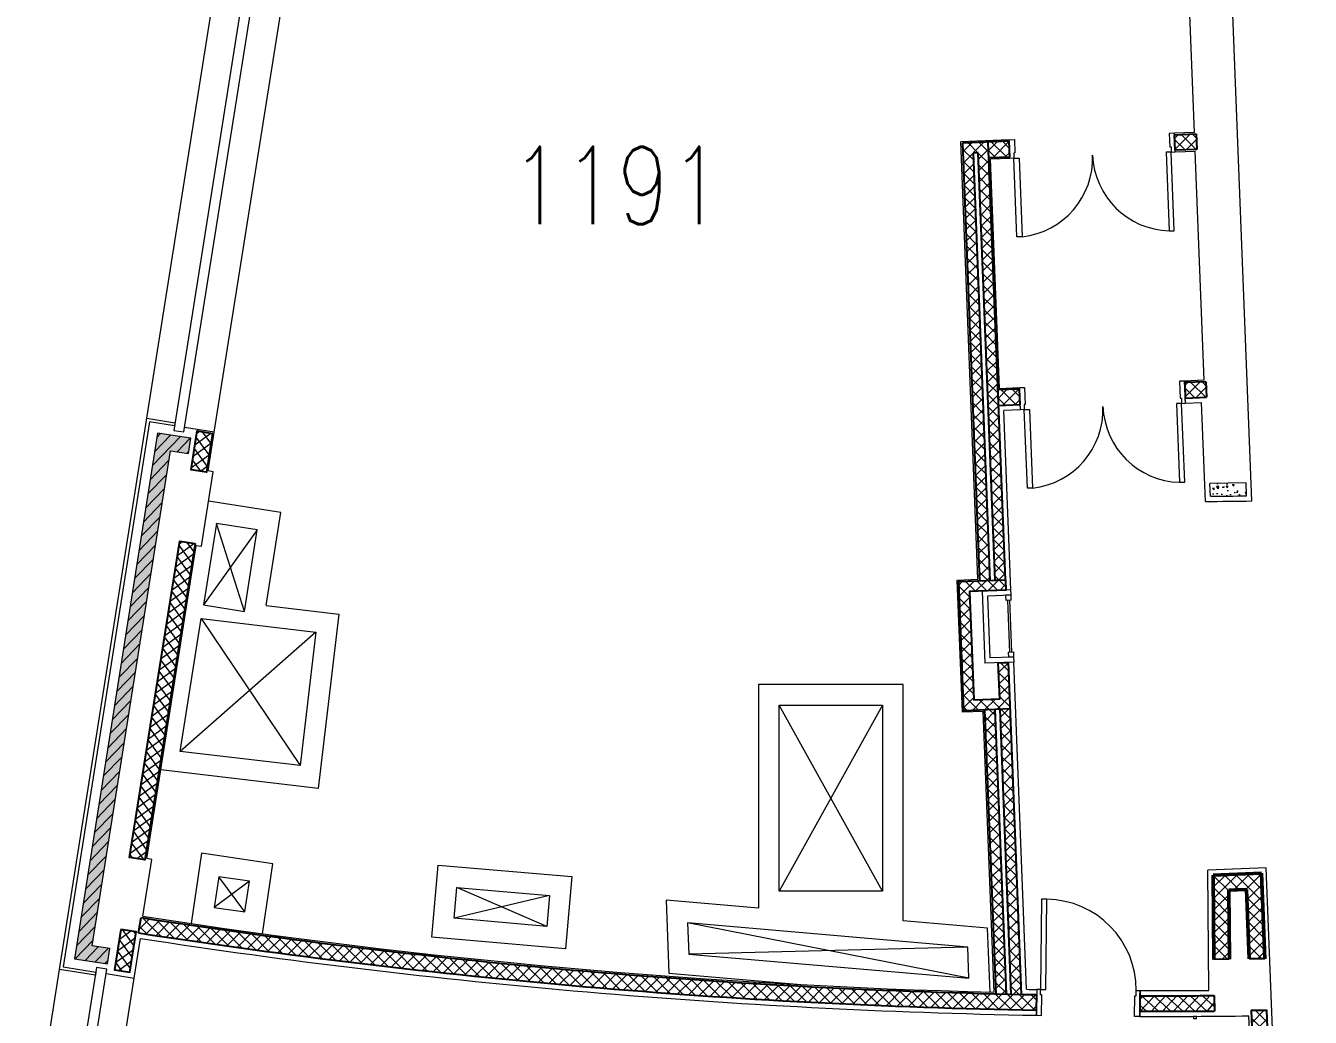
# Model space of a CAD drawing. Header units: inches. Extents: x 13084 to 220150, y 6494 to 167180.
# Drawn here: x 77143 to 89579, y 28839 to 38435 of the extents above; entities that cross this region are included whole.
import ezdxf
from ezdxf.enums import TextEntityAlignment as Align

# ---------------------------------------------------------------- set-up
doc = ezdxf.new("R2010")
doc.units = ezdxf.units.IN
doc.header["$MEASUREMENT"] = 0
for name, color, linetype, lineweight in [('Ground Floor$0$A-G250-G-Walls-Low-Level', 8, 'Continuous', 15), ('Ground Floor$0$A-G250-G-Walls-Precast-Concrete', 7, 'Continuous', 15), ('Ground Floor$0$A-G250-M-Walls-Blockwork', 7, 'Continuous', 25), ('Ground Floor$0$A-G250-M-Walls-Concrete', 7, 'Continuous', 20), ('Ground Floor$0$A-G250-M-Walls-Louvred', 7, 'Continuous', 9), ('Ground Floor$0$A-G252-H-Internal-Walls', 251, 'Continuous', 9), ('Ground Floor$0$A-G262-H-Precast-Panel', 251, 'Continuous', 5), ('Ground Floor$0$A-G312-M-Wall-Cladding-Panel', 7, 'Continuous', 9), ('Ground Floor$0$A-G312-M-Wall-Finish-Plaster', 7, 'Continuous', 15), ('Ground Floor$0$A-G321-M-Window', 251, 'Continuous', 9), ('Ground Floor$0$A-G322-M-Door', 251, 'Continuous', 15), ('Ground Floor$0$A-G4-M-Furniture-Built-In', 251, 'Continuous', 9), ('Ground Floor$0$A-G52-M-Cutout', 251, 'Continuous', 13), ('Ground Floor$0$A-G572-Fire-Hose-Cabinet', 251, 'Continuous', 15), ('Ground Floor$0$Z-Z001-S-Room-Name-Identification-250', 7, 'Continuous', 15)]:
    doc.layers.add(name, color=color, linetype=linetype, lineweight=lineweight)
doc.styles.add('Ground Floor$0$Tag-RomanS', font='romans.shx', dxfattribs={"width": 0.8})
pattern_1 = [(45, (31615.2386858852, 164129.5694537289), (-56.1266007566822, 56.12660075668221), []), (135, (31615.2386858852, 164129.5694537289), (-56.12660075668221, -56.1266007566822), [])]

# ---------------------------------------------------------------- blocks, each defined once
blk = doc.blocks.new('Ground Floor$0$tag-roomname')
at = {"lineweight": 18, "ltscale": 0.01, "style": 'Ground Floor$0$Tag-RomanS', "width": 0.8}
blk.add_attdef('ROOM_NO_2', text='', height=3, dxfattribs=at).set_placement((-6.707523425575346e-12, 1.61168281859284), align=Align.MIDDLE_CENTER)
at = {"linetype": 'ByBlock', "lineweight": 13, "ltscale": 0.01, "style": 'Ground Floor$0$Tag-RomanS', "width": 0.8, "flags": 1}
for tag, p in [('ROOM_NAME_1', (-6.02540239924565e-12, -2.287525053430301)), ('AREA', (-6.02540239924565e-12, -5.744039249906365))]:
    blk.add_attdef(tag, text='', height=2.8, dxfattribs=at).set_placement(p, align=Align.MIDDLE_CENTER)
blk = doc.blocks.new('Ground Floor$0$Plant Room Door 1600-215')
at = {"layer": 'Ground Floor$0$A-G322-M-Door'}
for points in [[(-1562.000000271117, 977.0000001329754), (-1612.00000027112, 977.0000001329681), (-1612.000000271117, 215.0000000027358), (-1562.000000271117, 215.0000000027358), (-1562.000000271117, 977.0000001329754)], [(-138.0000000106411, 977.0000001329754), (-88.00000001063745, 977.0000001329681), (-88.00000001064109, 215.0000000027358), (-138.0000000106411, 215.0000000027358), (-138.0000000106411, 977.0000001329754)], [(-100.0000000106411, 165.0000000028231), (-88.00000001064109, 165.0000000028231), (-88.00000001064109, 215.0000000028231), (-50.00000001064836, 215.0000000028231), (-50.00000001064836, -9.45146894082427e-09), (-100.0000000106484, -9.45146894082427e-09)]]:
    blk.add_lwpolyline(points, close=True, dxfattribs=at)
at = {"layer": 'Ground Floor$0$A-G322-M-Door', "elevation": 2.476996856541682e-10}
blk.add_lwpolyline([(-1600.000000271124, 165.0000000028231), (-1612.000000271124, 165.0000000028231), (-1612.000000271124, 215.0000000028231), (-1650.000000271117, 215.0000000028231), (-1650.000000271117, -9.45146894082427e-09), (-1600.000000271117, -9.45146894082427e-09)], close=True, dxfattribs=at)
at = {"layer": 'Ground Floor$0$A-G322-M-Door'}
for centre, start, end in [((-1615.043407348303, 213.7967114998514), 0.09011684207280557, 86.02427808503973), ((-84.95659293345125, 213.7967114998514), 93.97572191496026, 179.9098831579272)]:
    blk.add_arc(centre, 765.0443534951214, start, end, dxfattribs=at)
blk = doc.blocks.new('Ground Floor$0$Plant Room Door 1600-180')
at = {"layer": 'Ground Floor$0$A-G322-M-Door'}
for points in [[(-1561.999999912907, 179.9999997814157), (-1561.999999912907, 941.9999997813429), (-1611.999999912907, 941.9999997813429), (-1611.999999912907, 179.9999997814157)], [(-137.9999999128922, 179.9999997814157), (-137.9999999128922, 941.9999997813429), (-87.99999991289224, 941.9999997813429), (-87.99999991289224, 179.9999997814157)], [(-1599.999999912907, 129.9999997814157), (-1611.999999912907, 129.9999997814157), (-1611.999999912907, 179.9999997814157), (-1649.9999999129, 179.9999997814157), (-1649.9999999129, -3.019522409886122e-09), (-1599.9999999129, -3.019522409886122e-09)], [(-99.99999991289224, 129.9999997814157), (-87.99999991289224, 129.9999997814157), (-87.99999991289224, 179.9999997814157), (-49.99999991289951, 179.9999997814157), (-49.99999991289951, -3.019522409886122e-09), (-99.99999991289951, -3.019522409886122e-09)]]:
    blk.add_lwpolyline(points, close=True, dxfattribs=at)
for centre, start, end in [((-1615.043406635772, 178.796711609838), 0.09011681732048743, 86.02427810906836), ((-84.95659319002698, 178.796711609838), 93.97572189093162, 179.9098831826795)]:
    blk.add_arc(centre, 765.0443530100476, start, end, dxfattribs=at)
blk = doc.blocks.new('Ground Floor$0$FHC')
at = {"ltscale": 0.2}
for p, q in [((700, 280), (0, 280)), ((0, 0), (0, 280)), ((700, 0), (700, 280)), ((650.0000000000146, 230), (49.99999999998545, 230)), ((49.99999999998545, 0), (49.99999999998545, 230)), ((650.0000000000146, 0), (650.0000000000146, 230)), ((49.99999999998545, 0), (0, 0)), ((99.99999999998545, 50), (49.99999999998545, 50)), ((49.99999999998545, 0), (49.99999999998545, 50)), ((99.99999999998545, 0), (49.99999999998545, 0)), ((99.99999999998545, 50), (99.99999999998545, 0)), ((99.99999999998545, 35), (600.0000000000146, 35)), ((99.99999999998545, 15), (600.0000000000146, 15)), ((600.0000000000146, 0), (600.0000000000146, 50)), ((600.0000000000146, 50), (650, 50)), ((600.0000000000146, 0), (650, 0)), ((650, 0), (650, 50)), ((650.0000000000146, 0), (700, 0))]:
    blk.add_line(p, q, dxfattribs=at)

msp = doc.modelspace()

# ---------------------------------------------------------------- hatches: boundary and pattern name
at = {"layer": 'Ground Floor$0$A-G252-H-Internal-Walls'}
h = msp.add_hatch(dxfattribs=at)
h.set_pattern_fill('ANSI37', color=256, scale=25, style=0)
h.set_pattern_definition([(45, (31627.23268605501, 164130.0406992814), (-56.1266007566822, 56.12660075668221), []), (135, (31627.23268605501, 164130.0406992814), (-56.12660075668221, -56.1266007566822), [])])
h.paths.add_polyline_path([(86664.9713256568, 37316.32748724634), (86460.12954783437, 37308.27923182053), (86466.01851218361, 37158.3950805286), (86670.86029002495, 37166.44333595103)])
h = msp.add_hatch(dxfattribs=at)
h.set_pattern_fill('ANSI37', color=256, scale=25, style=0)
h.set_pattern_definition([(45, (31627.23268609145, 164130.0406992829), (-56.1266007566822, 56.12660075668221), []), (135, (31627.23268609145, 164130.0406992829), (-56.12660075668221, -56.1266007566822), [])])
h.paths.add_polyline_path([(88485.56968102028, 37387.85899198151), (88265.73624169297, 37379.22171256736), (88271.62520609802, 37229.3375612735), (88491.4586689068, 37237.97484161028)])
h = msp.add_hatch(dxfattribs=at)
h.set_pattern_fill('ANSI37', color=256, scale=25, style=0)
h.set_pattern_definition(pattern_1)
h.paths.add_polyline_path([(86460.12954783437, 37308.27923182053), (86210.32228877684, 37298.46427781315), (86376.7220003847, 33063.30881235421), (86476.64491119914, 33067.23461092329), (86314.17117397988, 37202.46735579288), (86364.13262579139, 37204.4303465947), (86526.60636660634, 33069.19751020783), (86626.52927742078, 33073.12330877692)])
h = msp.add_hatch(dxfattribs=at)
h.set_pattern_fill('ANSI37', color=256, scale=25, style=0)
h.set_pattern_definition([(45, (31721.45576273728, 161731.903321436), (-56.1266007566822, 56.12660075668221), []), (135, (31721.45576273728, 161731.903321436), (-56.12660075668221, -56.1266007566822), [])])
h.paths.add_polyline_path([(88579.79275766612, 34989.72161413467), (88359.95931833879, 34981.08433472052), (88365.84828274384, 34831.20018342666), (88585.68174555263, 34839.83746376344)])
h = msp.add_hatch(dxfattribs=at)
h.set_pattern_fill('ANSI37', color=256, scale=25, style=0)
h.set_pattern_definition([(45, (31721.45576270084, 161731.9033214346), (-56.1266007566822, 56.12660075668221), []), (135, (31721.45576270084, 161731.9033214346), (-56.12660075668221, -56.1266007566822), [])])
h.paths.add_polyline_path([(86553.35339544393, 34910.10259415885), (86559.24235979322, 34760.21844286569), (86767.08182474317, 34768.38447773848), (86761.19286037503, 34918.26862903377)])
h = msp.add_hatch(dxfattribs=at)
h.set_pattern_fill('ANSI37', color=256, scale=25, style=0)
h.set_pattern_definition([(126.0000000001836, (78953.30231067384, 34504.88914283771), (-64.21572392836194, -46.65545440092082), []), (216.0000000001836, (78953.30231067384, 34504.88914283771), (46.65545440092082, -64.21572392836194), [])])
h.paths.add_polyline_path([(78950.95579369826, 34490.07381772881), (78891.51069673453, 34114.75224672639), (78743.35744564522, 34138.21741648194), (78802.80254260893, 34513.53898748438)])
h = msp.add_hatch(dxfattribs=at)
h.set_pattern_fill('AR-CONC', color=256, angle=90, style=0)
h.set_pattern_definition([(140, (31615.2386858852, 164129.5694537289), (15.9390855389031, 182.184668996004), [19.05, -209.55]), (85.00000000000001, (31615.2386858852, 164129.5694537289), (-191.05664288218, -35.24282597566697), [15.24, -167.64]), (190.451, (31616.5669358852, 164144.7514537289), (-175.1166878202919, 146.9425016659592), [16.19, -178.09]), (136.1842, (31564.4386858852, 164129.5694537289), (42.04232793272716, 271.0790408921299), [28.575, -314.3249999999999]), (186.6356, (31567.9421858852, 164152.1593537289), (-247.4255558900492, 237.4042344662372), [24.285, -267.135]), (81.18400000000004, (31564.4386858852, 164129.5694537289), (-247.4251178605977, 237.404605813934), [22.86, -251.46]), (111, (31577.1386858852, 164154.9694537289), (102.2655185167625, 151.6148798353833), [19.05, -209.55]), (56.00000000000004, (31577.1386858852, 164154.9694537289), (-184.1879661223193, 61.80202834764709), [15.24, -167.64]), (161.4514, (31585.6607858852, 164167.6039537289), (-81.92285771605744, 213.4164907701245), [16.19, -178.09]), (127.5, (31615.2386858852, 164129.5694537289), (-84.55503887315311, 3.088603250591822), [0, -165.608, 0, -170.18, 0, -168.275]), (97.50000000000001, (31615.2386858852, 164129.5694537289), (-100.1805748181195, 66.81966251030575), [0, -97.02799999999999, 0, -161.798, 0, -64.135]), (57.49999999999999, (31615.2386858852, 164072.9274537289), (5.728743992673466, 135.5905951668714), [0, -63.49999999999999, 0, -198.12, 0, -262.8899999999999]), (47.5, (31615.2386858852, 164047.527453729), (-25.426491033333, 148.129181386018), [0, -82.55, 0, -131.572, 0, -186.69])])
h.paths.add_polyline_path([(88956.51645795247, 34010.61505599544), (88706.44203249819, 34007.59962825716), (88711.35551246916, 33882.54321213285, 0.001046413331611871), (88961.42980822438, 33885.56171597098)])
h.paths.add_polyline_path([(88706.44203249816, 34007.59962825716), (88606.41583843318, 34006.3935002831), (88611.31787420489, 33881.62885805765, 0.0004185850809614852), (88711.35551246916, 33882.54321213285)])
h = msp.add_hatch(dxfattribs=at)
h.set_pattern_fill('ANSI37', color=256, scale=25, style=0)
h.set_pattern_definition([(306.0000000001831, (80302.35729633781, 43661.73242429274), (64.21572392836232, 46.65545440092031), []), (36.00000000018316, (80302.35729633781, 43661.73242429274), (-46.65545440092031, 64.21572392836232), [])])
h.paths.add_polyline_path([(78782.00657045975, 33423.37040358136), (78297.14014573648, 30362.04428000646), (78148.98689464714, 30385.50944976203), (78633.85331937039, 33446.83557333692)])
h = msp.add_hatch(dxfattribs=at)
h.set_pattern_fill('ANSI37', color=256, scale=25, style=0)
h.set_pattern_definition(pattern_1)
h.paths.add_polyline_path([(86225.94866086988, 31806.42083003779), (86675.60404717145, 31824.08701347595), (86657.93713006121, 32273.74007978424), (86558.00770783577, 32269.81402539302), (86571.74800282752, 31920.08383754321), (86321.94577311508, 31910.26953942116), (86280.7248881399, 32959.46010297092), (86630.45507598983, 32973.2003979627), (86626.52927742075, 33073.12330877692), (86176.87617875662, 33055.4572152161)])
h = msp.add_hatch(dxfattribs=at)
h.set_pattern_fill('ANSI37', color=256, scale=25, style=0)
h.set_pattern_definition(pattern_1)
h.paths.add_polyline_path([(86533.73808240566, 29066.98266785295, 0.0003878742138888732), (86633.90859102833, 29064.60668139652), (86525.71968094984, 31818.19831562234), (86425.7967701354, 31814.27251705326)])
h = msp.add_hatch(dxfattribs=at)
h.set_pattern_fill('ANSI37', color=256, scale=25, style=0)
h.set_pattern_definition(pattern_1)
h.paths.add_polyline_path([(86683.9915522965, 29063.47705001282, 0.000387818345915965), (86784.15288984761, 29061.33448291512), (86675.60404717145, 31824.08701347595), (86575.68113635702, 31820.16121490684)])
h = msp.add_hatch(dxfattribs=at)
h.set_pattern_fill('ANSI37', color=256, scale=25, style=0)
h.set_pattern_definition(pattern_1)
h.paths.add_polyline_path([(88789.58077725396, 30070.00656410799), (88960.9630770761, 30076.74017201384), (88987.41590816528, 29403.47066217792), (89137.46014553099, 29405.29036769961), (89104.95846086799, 30232.51348148214), (88638.36825796298, 30214.18115963586), (88645.19157852215, 29399.32023618871), (88795.18160523656, 29401.13928425478)])
h = msp.add_hatch(dxfattribs=at)
h.set_pattern_fill('ANSI37', color=256, scale=25, style=0)
h.set_pattern_definition(pattern_1)
h.paths.add_polyline_path([(78259.38851723983, 29804.09668545556), (78235.92316892228, 29655.94232741455, 0.03373278617536001), (86928.27563544603, 28908.49899364149), (86929.86910311827, 29058.49500398073, -0.03372605635617762)])
h = msp.add_hatch(dxfattribs=at)
h.set_pattern_fill('ANSI37', color=256, scale=25, style=0)
h.set_pattern_definition([(215.9999999993927, (77199.8870788017, 22795.01574367139), (-46.65545440003436, 64.215723929006), []), (125.9999999993926, (77199.8870788017, 22795.01574367139), (64.215723929006, 46.65545440003436), [])])
h.paths.add_polyline_path([(78064.18037372339, 29690.21589128688), (78002.30998126844, 29299.58160742288), (78150.45783589977, 29276.11729238022), (78212.32822835472, 29666.75157624422)])
h = msp.add_hatch(dxfattribs=at)
h.set_pattern_fill('ANSI37', color=256, scale=25, angle=56, style=0)
h.set_pattern_definition([(47.49999999986596, (173125.5567844139, 124219.532134049), (58.5213886091781, -53.62497272962995), []), (317.499999999866, (173125.5567844139, 124219.532134049), (-53.62497272962994, -58.52138860917811), [])])
h.paths.add_polyline_path([(88649.70364405894, 29049.82724418174), (88655.0111457143, 28899.86616015018, -0.002806960910859772), (87928.21931413954, 28897.88581628946), (87929.81278204925, 29047.88184898216, 0.00278676564795215)])
h = msp.add_hatch(dxfattribs=at)
h.set_pattern_fill('ANSI37', color=256, scale=25, style=0)
h.set_pattern_definition(pattern_1)
edge = h.paths.add_edge_path()
edge.add_line((89538.7258999056, 19192.39492843713), (89157.09728635976, 28905.49175339623))
edge.add_line((89157.09728635976, 28905.49175339623), (89007.05304899403, 28903.67204787454))
edge.add_line((89007.05304899404, 28903.67204787454), (89388.71660008575, 19189.6860029939))
edge.add_arc((88123.09064921486, 93429.72364630463), 74250.8248999815, 270.9766697867854, 271.0924436189006)
at = {"layer": 'Ground Floor$0$A-G262-H-Precast-Panel'}
h = msp.add_hatch(dxfattribs=at)
h.set_pattern_fill('AR-CONC', color=256, style=0)
h.set_pattern_definition([(49.99999999999999, (31615.2386858852, 164129.5694537289), (182.184668996004, -15.93908553890309), [19.05, -209.55]), (355, (31615.2386858852, 164129.5694537289), (-35.24282597566699, 191.05664288218), [15.24, -167.64]), (100.451, (31630.4206858852, 164128.2412037289), (146.9425016659592, 175.1166878202919), [16.19, -178.09]), (46.18420000000002, (31615.2386858852, 164180.3694537289), (271.0790408921299, -42.04232793272715), [28.575, -314.3249999999999]), (96.6356, (31637.8285858852, 164176.8659537289), (237.4042344662371, 247.4255558900492), [24.285, -267.135]), (351.1840000000001, (31615.2386858852, 164180.3694537289), (237.4046058139339, 247.4251178605977), [22.86, -251.46]), (21, (31640.6386858852, 164167.6694537289), (151.6148798353833, -102.2655185167625), [19.05, -209.55]), (326.0000000000001, (31640.6386858852, 164167.6694537289), (61.80202834764707, 184.1879661223193), [15.24, -167.64]), (71.4514, (31653.2731858852, 164159.1473537289), (213.4164907701245, 81.92285771605745), [16.19, -178.09]), (37.50000000000001, (31615.2386858852, 164129.5694537289), (3.088603250591817, 84.55503887315311), [0, -165.608, 0, -170.18, 0, -168.275]), (7.499999999999999, (31615.2386858852, 164129.5694537289), (66.81966251030575, 100.1805748181195), [0, -97.02799999999999, 0, -161.798, 0, -64.135]), (327.5, (31558.5966858852, 164129.5694537289), (135.5905951668714, -5.728743992673458), [0, -63.5, 0, -198.12, 0, -262.89]), (317.5, (31533.1966858852, 164129.5694537289), (148.129181386018, 25.42649103333301), [0, -82.55, 0, -131.572, 0, -186.69])])
h.paths.add_polyline_path([(77935.2675100127, 29355.76102236399), (77958.73267976823, 29503.91427345341), (77785.88722019538, 29531.29030482995), (78544.59273904777, 34321.56842377566), (78717.43819862066, 34294.19239239916), (78740.90336837622, 34442.3456434885), (78419.90465771397, 34493.18684462059), (77614.26879935048, 29406.6022234961)])
h = msp.add_hatch(dxfattribs=at)
h.set_pattern_fill('ANSI31', color=256, scale=25, angle=1, style=0)
h.set_pattern_definition([(46, (31615.2386858852, 164129.5694537289), (-57.09759665188042, 55.13850815518291), [])])
h.paths.add_polyline_path([(77935.2675100127, 29355.76102236399), (77958.73267976823, 29503.91427345341), (77785.88722019538, 29531.29030482995), (78544.59273904777, 34321.56842377566), (78717.43819862066, 34294.19239239916), (78740.90336837622, 34442.3456434885), (78419.90465771397, 34493.18684462059), (77614.26879935048, 29406.6022234961)])

# ---------------------------------------------------------------- linework, layer by layer
at = {"layer": 'Ground Floor$0$A-G250-G-Walls-Low-Level'}
for p, q in [((78315.99792326915, 34636.20219532466), (79035.59646243967, 39179.56856206458)), ((78968.11763578278, 34502.54262586217), (79697.1022428555, 39105.17029303782)), ((77142.73943545895, 27228.53964085915), (77471.25344864638, 29302.69548905129)), ((77854.12044847518, 27085.49400348376), (78192.01889298782, 29218.90081916517))]:
    msp.add_line(p, q, dxfattribs=at)
at = {"layer": 'Ground Floor$0$A-G250-G-Walls-Precast-Concrete'}
msp.add_lwpolyline([(77935.2675100127, 29355.76102236399), (77958.73267976823, 29503.91427345341), (77785.88722019538, 29531.29030482995), (78544.59273904777, 34321.56842377566), (78717.43819862066, 34294.19239239916), (78740.90336837622, 34442.3456434885), (78419.90465771397, 34493.18684462059), (77614.26879935048, 29406.6022234961)], close=True, dxfattribs=at)
at = {"layer": 'Ground Floor$0$A-G250-M-Walls-Blockwork'}
for p, q in [((86664.9713256568, 37316.32748724634, 9.095703083894768e-07), (86210.32228877684, 37298.46427781314, 5.087170652911999e-07)), ((86670.86029002495, 37166.44333595103, 9.095703083894768e-07), (86664.9713256568, 37316.32748724634, 9.095703083894768e-07)), ((88473.57568081404, 37387.38774642759, 5.078399243801154e-07), (88479.46466870056, 37237.50359605634, 5.078399243801154e-07)), ((86210.32228877684, 37298.46427781292, 5.078399243801154e-07), (86376.7220003847, 33063.30881235423, 5.078399243801154e-07)), ((86364.13262579139, 37204.4303465947, -4.077581916548702e-07), (86314.17117397988, 37202.46735579288, 4.898870201437526e-07)), ((86314.17117397988, 37202.46735579269, 5.078399243801154e-07), (86476.64491119914, 33067.23461092329, 5.078399243801154e-07)), ((86526.60636660634, 33069.19751020783, -3.898052874188327e-07), (86364.13262579139, 37204.4303465947, -3.898052874189411e-07)), ((86626.52927742076, 33073.12330877692, -3.898052874184004e-07), (86460.12954783431, 37308.27923182206, -3.898052874184004e-07)), ((86466.0185121836, 37158.3950805286, 5.097713220794449e-07), (86670.86029002495, 37166.44333595103, 9.095703083894768e-07)), ((88567.79875570716, 34989.25036850954, -1.322868165406698e-06), (88573.68772009376, 34839.36621721498, -1.322868165406698e-06)), ((86784.15288984761, 29061.33448291512, -3.898052874184004e-07), (86657.93713006121, 32273.74007978427, -3.898052874184004e-07)), ((86425.7967701354, 31814.27251705326, 5.078399243801154e-07), (86533.73808240566, 29066.98266785292, 5.078399243801154e-07)), ((86525.71968094984, 31818.19831562234, 5.078399243801154e-07), (86633.90859102833, 29064.60668139649, 5.078399243801154e-07)), ((86683.9915522965, 29063.47705001282, -3.898052874184004e-07), (86575.68113635702, 31820.16121490687, -3.898052874184004e-07)), ((78235.92316892228, 29655.94232741455, -2.92610099465942e-09), (78259.38851723983, 29804.09668545556, -2.92610099465942e-09)), ((88794.18167172513, 29401.12715726768), (88645.19157852215, 29399.32023618871)), ((89137.46014553097, 29405.29036769961), (88987.41590816526, 29403.47066217792)), ((86928.27563544603, 28908.49899364149, -2.92610099465942e-09), (86929.86910311827, 29058.49500398073, -2.92610099465942e-09)), ((87929.81278204927, 29047.88184898216, -2.92610099465942e-09), (87928.21931413953, 28897.88581628946, -2.92610099465942e-09)), ((88648.43020442536, 29049.81671769219, -2.92610099465942e-09), (88650.24925327307, 28899.82662652538, -2.92610099465942e-09))]:
    msp.add_line(p, q, dxfattribs=at)
at = {"layer": 'Ground Floor$0$A-G250-M-Walls-Blockwork', "lineweight": 50, "ltscale": 0.02}
for p, q in [((89104.95846086799, 30232.51348148214, -2.922779289113897e-09), (88638.36825796298, 30214.18115963586, -2.922803174823399e-09)), ((89137.46014553097, 29405.29036769961), (89104.95846086799, 30232.51348148214)), ((88645.19157852215, 29399.32023618871, -2.895528687574637e-09), (88638.36825796298, 30214.18115963586, -2.893987954305122e-09)), ((88960.9630770761, 30076.74017201384), (88789.58077725396, 30070.00656410799, -2.993323243620479e-09)), ((88795.18163666838, 29401.13553057553, -2.884678451621992e-09), (88789.58077725396, 30070.00656410799, -2.859829968016651e-09)), ((88960.9630770761, 30076.74017201384), (88987.40316236924, 29403.79506434876))]:
    msp.add_line(p, q, dxfattribs=at)
at = {"layer": 'Ground Floor$0$A-G250-M-Walls-Blockwork'}
for points, elevation in [([(88479.46466870056, 37237.50359605634), (88269.62674802564, 37229.25904163922), (88263.7377836206, 37379.14319293309), (88473.57568081404, 37387.38774642759)], 5.078399243801154e-07), ([(88567.79875570716, 34989.25036850954), (88362.95700361872, 34981.20211409441), (88368.84596802376, 34831.31796280055), (88573.68774359368, 34839.3662181383)], -1.322868165406698e-06), ([(86560.24158648157, 34760.25770258789), (86770.07950978616, 34768.50225726074), (86764.19054541802, 34918.38640855605), (86554.35262213217, 34910.14185388394)], -8.121021400319246e-07), ([(86675.59195355402, 31824.08653833863), (86225.94866086988, 31806.42083003779), (86176.87617875662, 33055.4572152161), (86626.52927742076, 33073.12330877691), (86630.45507598983, 32973.20039796268), (86280.72488813991, 32959.46010297092), (86321.94577311509, 31910.26953942113), (86571.7480028275, 31920.08383754321), (86558.00770783579, 32269.81402539302), (86657.94775978079, 32273.74049740759)], -3.898052874184004e-07)]:
    msp.add_lwpolyline(points, dxfattribs=dict(at, elevation=elevation))
for points in [[(78950.95579369826, 34490.07381772881), (78891.51069673453, 34114.75224672639), (78743.35744564522, 34138.21741648194), (78802.80254260893, 34513.53898748438)], [(78782.00657045975, 33423.37040358136), (78297.14014573648, 30362.04428000646), (78148.98689464714, 30385.50944976203), (78633.85331937039, 33446.83557333692)], [(78064.18037372339, 29690.21589128688), (78002.30998126844, 29299.58160742288), (78150.45783589977, 29276.11729238022), (78212.32822835472, 29666.75157624422)]]:
    msp.add_lwpolyline(points, close=True, dxfattribs=at)
at = {"layer": 'Ground Floor$0$A-G250-M-Walls-Blockwork', "elevation": -2.55345262708211e-09}
msp.add_lwpolyline([(89538.7258999056, 19192.39492843713), (89157.09728635976, 28905.49175339623), (89007.05304899404, 28903.67204787454), (89388.71660008574, 19189.6860029939, 0.0005051586824849621)], format="xyb", close=True, dxfattribs=at)
at = {"layer": 'Ground Floor$0$A-G250-M-Walls-Blockwork'}
for centre, radius, start, end in [((88115.23868600615, 93629.56945360856, -2.92610099465942e-09), 64581.95380001612, 261.2217913157857, 268.9483054595659), ((88115.23868600467, 93629.56945357959, -2.92610099465942e-09), 64731.95379998712, 261.2212773651116, 268.9493321169409), ((88115.23868600486, 93629.56945357958, -2.92610099465942e-09), 64581.95379998712, 269.8354937302502, 270.4730419094197), ((88115.23868600486, 93629.56945357958, -2.92610099465942e-09), 64731.95379998712, 269.8344645114424, 270.473555867007)]:
    msp.add_arc(centre, radius, start, end, dxfattribs=at)
at = {"layer": 'Ground Floor$0$A-G250-M-Walls-Concrete'}
for p, q in [((88956.51645795247, 34010.61505599544), (88606.41583843318, 34006.3935002831)), ((88611.31787420489, 33881.62885805765, -2.926100994659425e-09), (88606.41583843318, 34006.3935002831, -3.731560852468982e-09)), ((88961.42980822438, 33885.56171597098, -2.926100994660865e-09), (88956.51645795247, 34010.61505599544, -1.893428791564468e-07))]:
    msp.add_line(p, q, dxfattribs=at)
msp.add_arc((88115.23868568147, 93629.56945384535, -2.926100994659425e-09), 59749.99999999214, 270.4757082906781, 270.8114611015981, dxfattribs=at)
at = {"layer": 'Ground Floor$0$A-G250-M-Walls-Louvred'}
msp.add_lwpolyline([(78674.64846608341, 34503.46264539605), (79417.71217500948, 39194.98226322531), (79318.94334094992, 39210.62570972901), (78575.87963202385, 34519.10609189977)], close=True, dxfattribs=at)
at = {"layer": 'Ground Floor$0$A-G312-M-Wall-Cladding-Panel'}
msp.add_lwpolyline([(77816.94436782342, 29247.94342629329), (77471.25344864746, 29302.69548905807), (78315.99792326915, 34636.20219532467), (78587.61221690163, 34593.18271744446), (78582.91918295051, 34563.5520672266), (78340.93553953592, 34601.87851115571), (77505.57713281634, 29327.63310532426), (77821.63740177512, 29277.57407651108)], close=True, dxfattribs=at)
at = {"layer": 'Ground Floor$0$A-G312-M-Wall-Finish-Plaster'}
for p, q in [((88457.99834392576, 37401.78732928258, -1.804362105235396e-09), (88232.35757867352, 43144.70530443871)), ((89013.40330135681, 33836.31474322788, -2.926100994659422e-09), (88693.40329316104, 41980.84243095179, -1.893331025266211e-09)), ((86664.38216728039, 37331.31611714543, 3.34542247710872e-07), (86194.74494660305, 37312.86405519251, 7.139543129834676e-07)), ((86361.14466652552, 33077.70837811241, -6.316277654560068e-07), (86194.74494660017, 37312.86405526595, -1.283235009121031e-07)), ((86664.9713256568, 37316.32748724634, 9.095703083894768e-07), (86664.38242613961, 37331.31598070741, 3.345421620298437e-07)), ((88457.99834392578, 37401.78732928258), (88263.14888413958, 37394.1316864634, -8.155141306890023e-07)), ((88263.7377836206, 37379.14319293309, -2.404859843293692e-07), (88263.14888413958, 37394.1316864634, -8.155141306890023e-07)), ((88270.21565101242, 37214.2704599315, -8.155141306890023e-07), (88269.62674802564, 37229.25904163922, -2.404859843293692e-07)), ((88270.21565101242, 37214.2704599315, -8.155141306890023e-07), (88465.06513849067, 37221.92611720013, -6.718822197950796e-08)), ((88552.22179481626, 35003.64996613748, -2.557830672944285e-09), (88465.06513849067, 37221.92611720013, -2.890809627494731e-09)), ((86671.44919301884, 37151.45475440145, -2.404859843293692e-07), (86481.59585070069, 37143.99539621898, -6.808613865935643e-08)), ((86568.75216043866, 34925.71918666729, -3.898052874182906e-07), (86481.59585070069, 37143.99539621898, -4.137837466796951e-07)), ((86671.44919301884, 37151.45475440145, -2.404859843293692e-07), (86670.86029002495, 37166.44333595103, 9.095703083894768e-07)), ((88552.22179481624, 35003.64996613753, -1.439560482666136e-06), (88362.36810413888, 34996.19060748647, -1.627819064628326e-06)), ((88362.95700361408, 34981.20211409415, -7.512520097041273e-07), (88362.36810413888, 34996.19060748647, -2.402297283547045e-07)), ((86568.7521604386, 34925.71918666831, -3.916780700555927e-07), (86763.60164817725, 34933.37484410124, -7.549975749778642e-07)), ((86764.19054541804, 34918.38640855596, -2.404859843286103e-07), (86763.60164817725, 34933.37484410124, -7.512520097665773e-07)), ((88370.80895882155, 34781.35651098881, -2.402382846434735e-07), (88368.84596801913, 34831.31796280028, -7.512520097039013e-07)), ((86772.0425005884, 34718.54080545148, -2.315721547002322e-07), (86612.16602835571, 34712.25924153978, -9.446777509168154e-07)), ((86680.41671396658, 32975.16330442001, -2.554598358046369e-09), (86612.16602835577, 34712.25924153853, -2.554598358032816e-09)), ((86772.0425005886, 34718.54080544919, -2.40485984329044e-07), (86770.07950978617, 34768.50225726065, -2.40485984329044e-07)), ((88368.81050074907, 34781.277991357, -2.402382846434735e-07), (88525.68966641529, 34787.4417906052, 3.893818617608035e-09)), ((88563.25878282671, 33831.24775488378, -2.92610099465942e-09), (88525.68966641529, 34787.4417906052, 3.893818617608035e-09)), ((86161.29887234911, 33069.85678205283, -3.898052874165558e-07), (86361.14466652552, 33077.70837811241, -6.316277654551394e-07)), ((86211.54909403311, 31790.84352363029, -3.898052874184004e-07), (86161.29887234911, 33069.85678205287, -3.898052874184004e-07)), ((86680.42862476241, 32975.16377237465, -2.554598358046369e-09), (86630.45525900082, 32973.20040515283, -2.554598358046369e-09)), ((86707.90921474654, 32275.70339667483, -2.554598358046369e-09), (86657.94775978079, 32273.74049740759, -2.554598358046369e-09)), ((86832.26483936107, 29110.37045551001, -2.92610099465942e-09), (86707.89858586135, 32275.70296075329, -2.554598358046369e-09)), ((86411.39723075024, 31798.69521172426, -4.098371547559335e-08), (86211.54909403311, 31790.84352363029, -3.89805287418399e-07)), ((86518.12187323633, 29082.37167632478, -2.92610099465942e-09), (86411.39723075024, 31798.69521172426, -4.098371547559335e-08)), ((78276.55973535057, 29816.62468909123, -2.92610099465942e-09), (78363.68186312885, 30366.692079448)), ((78363.68186312885, 30366.692079448), (78314.30198777202, 30374.51308491081)), ((89152.95692193796, 30284.43791796389, -2.922779289088373e-09), (88587.96408486599, 30262.23935814519, -2.922780777151967e-09)), ((88597.70107732544, 29099.41920360236, -2.92610099465942e-09), (88587.96408486599, 30262.23935814519, -2.895458675796775e-09)), ((89578.87888137907, 19444.00015966923, 2.038957762842014e-09), (89152.95692193796, 30284.43791796389, -2.923238939259597e-09)), ((78192.01902936932, 29218.9016802441), (78252.81410273723, 29602.74666681347, -2.926100994659383e-09)), ((77920.40623583412, 29261.93063000747), (78192.01902936932, 29218.9016802441)), ((86930.40026566239, 29108.49367859462, -2.92610099465942e-09), (86929.86910311827, 29058.49500398076, -2.92610099465942e-09)), ((87929.81278204927, 29047.88184898216, -2.92610099465942e-09), (87930.34381651391, 29097.88053153982, -2.92610099465942e-09)), ((86927.93644936109, 28858.49680889043, -2.92610099465942e-09), (86928.275635446, 28908.49899364149, -2.92610099465942e-09)), ((87927.49503240999, 28847.88770276212, -2.92610099465942e-09), (87928.21931413954, 28897.88581628949, -2.92610099465942e-09)), ((89353.85916890451, 19440.08344315237), (88984.00733167413, 28853.44129525285, -2.92610099465942e-09))]:
    msp.add_line(p, q, dxfattribs=at)
for points in [[(78908.67253782056, 34127.22104855566), (78968.11763578275, 34502.54262586216), (78681.68801701008, 34547.90862072288)], [(78794.47537804543, 33406.20856109893), (78843.85978384607, 33398.38683801005), (78958.05696640813, 34119.39932347322), (78908.67253782057, 34127.22104855566)], [(78314.30198732091, 30374.51308498226), (78794.47537851824, 33406.20856102405)]]:
    msp.add_lwpolyline(points, dxfattribs=at)
for centre, radius, start, end in [((88115.23868568147, 93629.56945367073, -2.92610099465942e-09), 59799.99999999214, 270.4292625560293, 270.8605848951532), ((88115.23868600615, 93629.56945360856, -2.92610099465942e-09), 64566.95380001612, 261.2351537312335, 268.5825971081759), ((88113.11502481253, 93604.75966888115, -2.92610099465942e-09), 64757.10928223033, 261.241737066348, 268.9513194364423), ((88115.23868599437, 93629.56945357847, -2.92610099465942e-09), 64531.95379998581, 268.8608150578511, 268.9483054595659), ((88115.23868600486, 93629.56945357958, -2.92610099465942e-09), 64531.95379998712, 269.8355096795857, 270.428366331658), ((88115.23868600486, 93629.56945357958, -2.92610099465942e-09), 64781.95379998712, 269.8339516885701, 270.7683971537297)]:
    msp.add_arc(centre, radius, start, end, dxfattribs=at)
at = {"layer": 'Ground Floor$0$A-G321-M-Window'}
msp.add_lwpolyline([(77575.46660384946, 27084.06750604775), (77927.44415018286, 29306.36627238794), (77828.67531612329, 29322.00971889164), (77476.6977697899, 27099.71095255145)], close=True, dxfattribs=at)
at = {"layer": 'Ground Floor$0$A-G322-M-Door', "elevation": -2.92610099465942e-09}
msp.add_lwpolyline([(87028.002378815, 29981.10817441272), (86978.00540288622, 29981.65808165589), (86968.39711884364, 29108.09806953181), (87018.3943525816, 29107.5567486677)], close=True, dxfattribs=at)
for points in [[(86930.4002656624, 29108.49367859462), (86927.93644936109, 28858.49680889043), (86977.9336204227, 28857.96493876065), (86979.86565136017, 29057.97323837792), (86967.8663303054, 29058.10088720909), (86968.39820043519, 29108.0980582707), (86930.4002656624, 29108.49367859462)], [(87930.34381651391, 29097.88053153982), (87927.49503240999, 28847.88770276209), (87877.49786134838, 28848.41957289187), (87879.81473046937, 29048.39957604188), (87891.81405152415, 29048.27192721074), (87892.34604758254, 29098.28096309121), (87930.34381651391, 29097.88053153982)]]:
    msp.add_lwpolyline(points, dxfattribs=at)
at = {"layer": 'Ground Floor$0$A-G322-M-Door'}
msp.add_arc((87018.31126113559, 29107.08280212586, -2.926100994659419e-09), 874.0790977726273, 359.4230307660032, 89.36473538803851, dxfattribs=at)
at = {"layer": 'Ground Floor$0$A-G4-M-Furniture-Built-In', "elevation": -2.92610099465942e-09}
msp.add_lwpolyline([(88446.97099243806, 28848.48609605397), (88447.06617940485, 28828.47617715251), (88477.06585510311, 28828.61566908774), (88476.97066813632, 28848.6255879892)], close=True, dxfattribs=at)
at = {"layer": 'Ground Floor$0$A-G52-M-Cutout'}
for p, q in [((79259.79526238386, 32766.70384302491, -2.919738997271391e-09), (78989.86749818559, 33619.42830151954, -2.922670572511564e-09)), ((79384.94283442314, 33556.8545154999, -2.922670572511564e-09), (78864.71992614631, 32829.27762904455, -2.919854357258941e-09)), ((78841.997135928, 32697.9691684354), (79798.8447809782, 31275.64477720804)), ((79951.64352072455, 32566.63375670556), (78638.47542375946, 31412.98365324721)), ((85437.11733510945, 31860.73403981878), (84437.11733503989, 30060.73403991273)), ((85437.11733510945, 30060.73403991273), (84437.11733501806, 31860.73403981878)), ((79309.20813663834, 30155.54461214517), (78968.76733652281, 29902.36471243607)), ((79265.5776864351, 29858.73426223284), (79012.39778672604, 30199.1750623484)), ((82187.2225916117, 29719.45687355963, -5.72408050797429e-09), (81316.55252533901, 30096.19768060977, -5.72408050797429e-09)), ((82213.17782709947, 30018.33197414642, -5.72408050797429e-09), (81290.59728985123, 29797.32258002297, -5.72408050797429e-09)), ((86273.85131176047, 29217.02601438676), (83550.67601554327, 29753.82024699365)), ((86262.00588162475, 29518.4958081237), (83562.54812614851, 29451.67142587816))]:
    msp.add_line(p, q, dxfattribs=at)
for points, elevation in [([(79471.49910051883, 32824.85862740697), (79613.76739555171, 33723.10529060883), (78912.87253819531, 33834.11613032401)], -2.922670572511564e-09), ([(79384.94283442314, 33556.8545154999), (78989.86749818559, 33619.42830151954), (78864.71992614631, 32829.27762904455), (79259.79526238386, 32766.70384302491), (79384.94283442314, 33556.8545154999)], -2.922670572511564e-09), ([(81316.55252533901, 30096.19768060977), (82213.17782709947, 30018.33197414642), (82187.2225916117, 29719.45687355963), (81290.59728985123, 29797.32258002297), (81316.55252533901, 30096.19768060977)], -5.72408050797429e-09)]:
    msp.add_lwpolyline(points, dxfattribs=dict(at, elevation=elevation))
for points in [[(79471.49910051883, 32824.85862740697), (80173.7647082971, 32741.73994743385), (79973.95097170645, 31053.52358963553), (78450.40711412641, 31233.84703552342)], [(78841.997135928, 32697.9691684354), (79951.64352072455, 32566.63375670559), (79798.8447809782, 31275.64477720804), (78638.47542375946, 31412.98365324721), (78841.997135928, 32697.9691684354)], [(86479.25826981342, 29083.3450009634), (86454.93014271077, 29702.50322279255), (85637.11733510945, 29773.48364552052), (85637.11733510945, 32060.73403981878), (84237.11733501806, 32060.73403981878), (84237.11733501806, 29894.9938381979), (83341.92177797358, 29972.6905414931), (83369.62559354777, 29267.62001995931), (84684.52355818369, 29153.82427198894)], [(79436.82371315244, 29648.50478153263), (79536.1686700487, 30324.33121195121), (78843.61118692, 30426.13559575877), (78743.68450909361, 29746.35181922035)], [(79309.20813663834, 30155.54461214517), (79012.39778672604, 30199.1750623484), (78968.76733652281, 29902.36471243607), (79265.5776864351, 29858.73426223284), (79309.20813663834, 30155.54461214517)], [(86262.00588162475, 29518.4958081237), (83550.67601554327, 29753.82024699365), (83562.54812614851, 29451.67142587816), (86273.85131176047, 29217.02601438676), (86262.00588162475, 29518.4958081237)]]:
    msp.add_lwpolyline(points, dxfattribs=at)
msp.add_lwpolyline([(84437.11733501806, 31860.73403981878), (85437.11733510945, 31860.73403981878), (85437.11733510945, 30060.73403991273), (84437.11733501806, 30060.73403991273)], close=True, dxfattribs=at)
at = {"layer": 'Ground Floor$0$A-G52-M-Cutout', "elevation": -5.72408050797429e-09}
msp.add_lwpolyline([(81134.60594860632, 30312.75123799284), (82429.73138448253, 30200.2785508791), (82369.16916834438, 29502.90331617655), (81074.04373246817, 29615.37600329029)], close=True, dxfattribs=at)

# ---------------------------------------------------------------- block references
at = {"layer": 'Ground Floor$0$A-G322-M-Door', "rotation": 182.2500000112768}
for name, p in [('Ground Floor$0$Plant Room Door 1600-180', (86614.42097443074, 37329.35298991084, -2.404859843293692e-07)), ('Ground Floor$0$Plant Room Door 1600-215', (86713.6401883356, 34931.41205744412, -2.40485984329044e-07))]:
    msp.add_blockref(name, p, dxfattribs=at)
at = {"layer": 'Ground Floor$0$A-G572-Fire-Hose-Cabinet', "rotation": 92.24989506396156}
msp.add_blockref('Ground Floor$0$FHC', (86707.90921474656, 32275.7033966748, -2.554598358046369e-09), dxfattribs=at)
at = {"layer": 'Ground Floor$0$Z-Z001-S-Room-Name-Identification-250'}
ref = msp.add_blockref('Ground Floor$0$tag-roomname', (82864.70671300968, 36486.01254070399, 3.850796268772402e-09), dxfattribs=dict(at, xscale=250, yscale=250, zscale=250))
ref.add_attrib('ROOM_NO_2', '1191', dxfattribs={"layer": '0', "lineweight": 18, "ltscale": 0.01, "height": 750, "style": 'Ground Floor$0$Tag-RomanS', "width": 0.8000000000000002}).set_placement((82864.70671300801, 36888.9332453522, 3.850796268772402e-09), align=Align.MIDDLE_CENTER)

doc.saveas('drawing.dxf')
